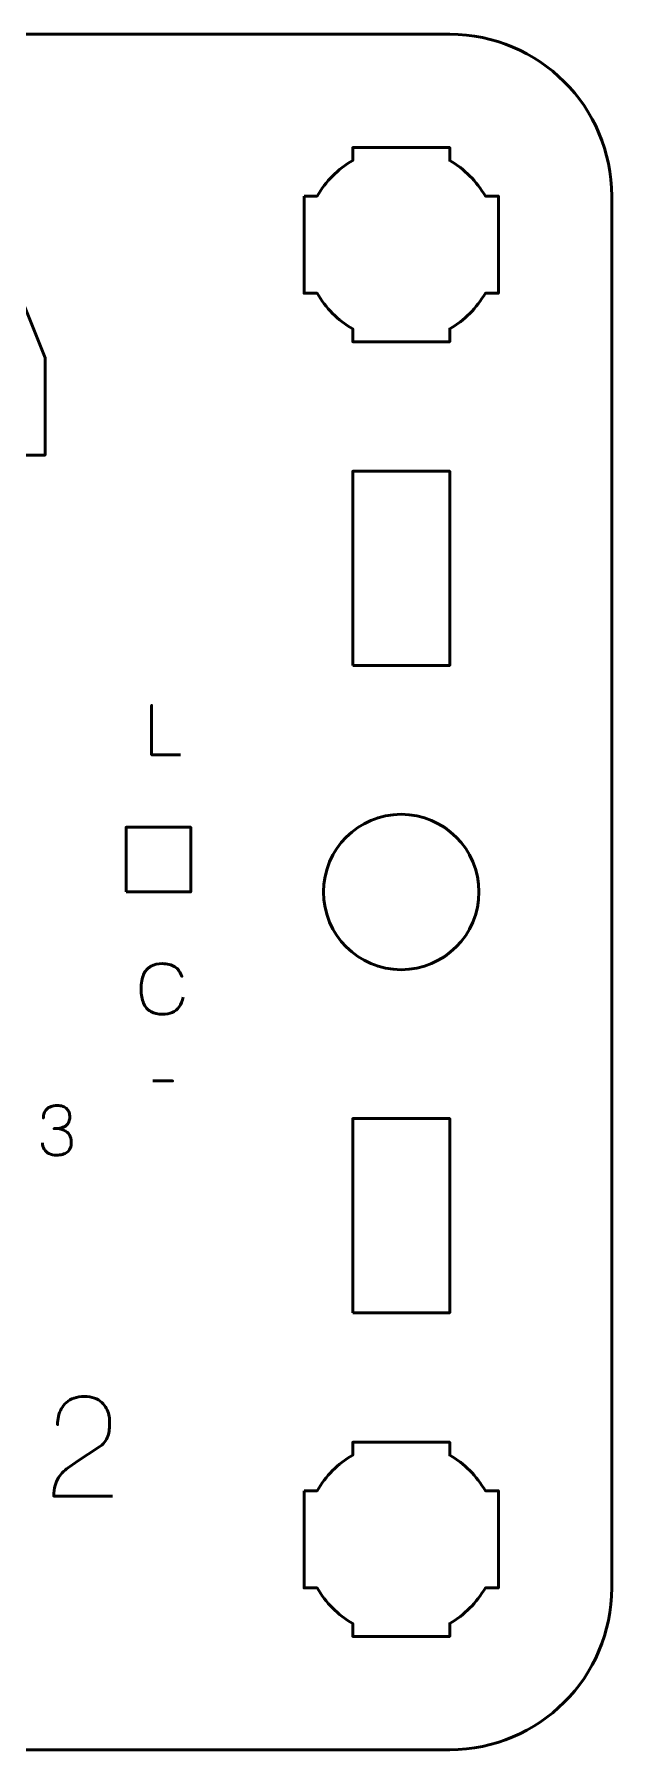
# Model space of a CAD drawing. Header units: centimetres. Extents: x -19.1 to -7.8, y -17.5 to -12.2.
# Drawn here: x -9.63 to -7.85, y -17.5 to -12.2 of the extents above; entities that cross this region are included whole.
import ezdxf

# ---------------------------------------------------------------- set-up
doc = ezdxf.new("R2010")
doc.units = ezdxf.units.CM
doc.header["$MEASUREMENT"] = 0
doc.layers.add('Layer 1', color=7, linetype='Continuous')

msp = doc.modelspace()

# ---------------------------------------------------------------- linework, layer by layer
at = {"layer": 'Layer 1', "lineweight": 53}
for points in [[(-8.65, -14.15), (-8.35, -14.15), (-8.35, -13.55), (-8.65, -13.55), (-8.65, -14.15)], [(-9.35, -14.85), (-9.15, -14.85), (-9.15, -14.65), (-9.35, -14.65), (-9.35, -14.85)], [(-8.65, -16.15), (-8.35, -16.15), (-8.35, -15.55), (-8.65, -15.55), (-8.65, -16.15)]]:
    msp.add_lwpolyline(points, close=True, dxfattribs=at)
msp.add_ellipse((-8.5, -14.85), major_axis=(0, 0.24), ratio=1, dxfattribs=at)
for points, knots in [([(-13.15, -17), (-13.15, -17), (-13.15, -12.7), (-13.15, -12.7), (-13.15, -12.7), (-13.15, -12.42391), (-12.92609, -12.2), (-12.65, -12.2), (-12.65, -12.2), (-12.65, -12.2), (-8.35, -12.2), (-8.35, -12.2), (-8.35, -12.2), (-8.07391, -12.2), (-7.85, -12.42391), (-7.85, -12.7), (-7.85, -12.7), (-7.85, -12.7), (-7.85, -17), (-7.85, -17), (-7.85, -17), (-7.85, -17.27609), (-8.07391, -17.5), (-8.35, -17.5), (-8.35, -17.5), (-8.35, -17.5), (-12.65, -17.5), (-12.65, -17.5), (-12.65, -17.5), (-12.92609, -17.5), (-13.15, -17.27609), (-13.15, -17)], [0, 0, 0, 0, 0.125, 0.125, 0.125, 0.125, 0.25, 0.25, 0.25, 0.25, 0.375, 0.375, 0.375, 0.375, 0.5, 0.5, 0.5, 0.5, 0.625, 0.625, 0.625, 0.625, 0.75, 0.75, 0.75, 0.75, 0.875, 0.875, 0.875, 0.875, 1, 1, 1, 1]), ([(-8.8, -12.7), (-8.8, -12.7), (-8.75985, -12.7), (-8.75985, -12.7), (-8.75985, -12.7), (-8.7335, -12.65447), (-8.69553, -12.6165), (-8.65, -12.59015), (-8.65, -12.59015), (-8.65, -12.59015), (-8.65, -12.55), (-8.65, -12.55), (-8.65, -12.55), (-8.65, -12.55), (-8.5, -12.55), (-8.5, -12.55), (-8.5, -12.55), (-8.5, -12.55), (-8.35, -12.55), (-8.35, -12.55), (-8.35, -12.55), (-8.35, -12.55), (-8.35, -12.59015), (-8.35, -12.59015), (-8.35, -12.59015), (-8.30447, -12.6165), (-8.2665, -12.65447), (-8.24015, -12.7), (-8.24015, -12.7), (-8.24015, -12.7), (-8.2, -12.7), (-8.2, -12.7), (-8.2, -12.7), (-8.2, -12.7), (-8.2, -12.85), (-8.2, -12.85), (-8.2, -12.85), (-8.2, -12.85), (-8.2, -13), (-8.2, -13), (-8.2, -13), (-8.2, -13), (-8.24015, -13), (-8.24015, -13), (-8.24015, -13), (-8.2665, -13.04553), (-8.30447, -13.0835), (-8.35, -13.10985), (-8.35, -13.10985), (-8.35, -13.10985), (-8.35, -13.15), (-8.35, -13.15), (-8.35, -13.15), (-8.35, -13.15), (-8.5, -13.15), (-8.5, -13.15), (-8.5, -13.15), (-8.5, -13.15), (-8.65, -13.15), (-8.65, -13.15), (-8.65, -13.15), (-8.65, -13.15), (-8.65, -13.10985), (-8.65, -13.10985), (-8.65, -13.10985), (-8.69553, -13.0835), (-8.7335, -13.04553), (-8.75985, -13), (-8.75985, -13), (-8.75985, -13), (-8.8, -13), (-8.8, -13), (-8.8, -13), (-8.8, -13), (-8.8, -12.85), (-8.8, -12.85), (-8.8, -12.85), (-8.8, -12.85), (-8.8, -12.7), (-8.8, -12.7)], [0, 0, 0, 0, 0.05, 0.05, 0.05, 0.05, 0.1, 0.1, 0.1, 0.1, 0.15, 0.15, 0.15, 0.15, 0.2, 0.2, 0.2, 0.2, 0.25, 0.25, 0.25, 0.25, 0.3, 0.3, 0.3, 0.3, 0.35, 0.35, 0.35, 0.35, 0.4, 0.4, 0.4, 0.4, 0.45, 0.45, 0.45, 0.45, 0.5, 0.5, 0.5, 0.5, 0.55, 0.55, 0.55, 0.55, 0.6, 0.6, 0.6, 0.6, 0.65, 0.65, 0.65, 0.65, 0.7, 0.7, 0.7, 0.7, 0.75, 0.75, 0.75, 0.75, 0.8, 0.8, 0.8, 0.8, 0.85, 0.85, 0.85, 0.85, 0.9, 0.9, 0.9, 0.9, 0.95, 0.95, 0.95, 0.95, 1, 1, 1, 1]), ([(-8.8, -16.7), (-8.8, -16.7), (-8.75985, -16.7), (-8.75985, -16.7), (-8.75985, -16.7), (-8.7335, -16.65447), (-8.69553, -16.6165), (-8.65, -16.59015), (-8.65, -16.59015), (-8.65, -16.59015), (-8.65, -16.55), (-8.65, -16.55), (-8.65, -16.55), (-8.65, -16.55), (-8.5, -16.55), (-8.5, -16.55), (-8.5, -16.55), (-8.5, -16.55), (-8.35, -16.55), (-8.35, -16.55), (-8.35, -16.55), (-8.35, -16.55), (-8.35, -16.59015), (-8.35, -16.59015), (-8.35, -16.59015), (-8.30447, -16.6165), (-8.2665, -16.65447), (-8.24015, -16.7), (-8.24015, -16.7), (-8.24015, -16.7), (-8.2, -16.7), (-8.2, -16.7), (-8.2, -16.7), (-8.2, -16.7), (-8.2, -16.85), (-8.2, -16.85), (-8.2, -16.85), (-8.2, -16.85), (-8.2, -17), (-8.2, -17), (-8.2, -17), (-8.2, -17), (-8.24015, -17), (-8.24015, -17), (-8.24015, -17), (-8.2665, -17.04553), (-8.30447, -17.0835), (-8.35, -17.10985), (-8.35, -17.10985), (-8.35, -17.10985), (-8.35, -17.15), (-8.35, -17.15), (-8.35, -17.15), (-8.35, -17.15), (-8.5, -17.15), (-8.5, -17.15), (-8.5, -17.15), (-8.5, -17.15), (-8.65, -17.15), (-8.65, -17.15), (-8.65, -17.15), (-8.65, -17.15), (-8.65, -17.10985), (-8.65, -17.10985), (-8.65, -17.10985), (-8.69553, -17.0835), (-8.7335, -17.04553), (-8.75985, -17), (-8.75985, -17), (-8.75985, -17), (-8.8, -17), (-8.8, -17), (-8.8, -17), (-8.8, -17), (-8.8, -16.85), (-8.8, -16.85), (-8.8, -16.85), (-8.8, -16.85), (-8.8, -16.7), (-8.8, -16.7)], [0, 0, 0, 0, 0.05, 0.05, 0.05, 0.05, 0.1, 0.1, 0.1, 0.1, 0.15, 0.15, 0.15, 0.15, 0.2, 0.2, 0.2, 0.2, 0.25, 0.25, 0.25, 0.25, 0.3, 0.3, 0.3, 0.3, 0.35, 0.35, 0.35, 0.35, 0.4, 0.4, 0.4, 0.4, 0.45, 0.45, 0.45, 0.45, 0.5, 0.5, 0.5, 0.5, 0.55, 0.55, 0.55, 0.55, 0.6, 0.6, 0.6, 0.6, 0.65, 0.65, 0.65, 0.65, 0.7, 0.7, 0.7, 0.7, 0.75, 0.75, 0.75, 0.75, 0.8, 0.8, 0.8, 0.8, 0.85, 0.85, 0.85, 0.85, 0.9, 0.9, 0.9, 0.9, 0.95, 0.95, 0.95, 0.95, 1, 1, 1, 1])]:
    msp.add_open_spline(points, degree=3, knots=knots, dxfattribs=at)
at = {"layer": 'Layer 1', "color": 5, "lineweight": 53}
for points, knots in [([(-10.8, -14.2), (-10.8, -14.2), (-10.8, -13.5), (-10.8, -13.5), (-10.8, -13.5), (-10.8, -13.5), (-11.4, -13.5), (-11.4, -13.5), (-11.4, -13.5), (-11.4, -13.5), (-11.4, -13.2), (-11.4, -13.2), (-11.4, -13.2), (-11.4, -13.2), (-11, -12.2), (-11, -12.2), (-11, -12.2), (-11, -12.2), (-10, -12.2), (-10, -12.2), (-10, -12.2), (-10, -12.2), (-9.6, -13.2), (-9.6, -13.2), (-9.6, -13.2), (-9.6, -13.2), (-9.6, -13.5), (-9.6, -13.5), (-9.6, -13.5), (-9.6, -13.5), (-10.2, -13.5), (-10.2, -13.5), (-10.2, -13.5), (-10.2, -13.5), (-10.2, -14.2), (-10.2, -14.2), (-10.2, -14.2), (-10.2, -14.2), (-10.8, -14.2), (-10.8, -14.2)], [0, 0, 0, 0, 0.1, 0.1, 0.1, 0.1, 0.2, 0.2, 0.2, 0.2, 0.3, 0.3, 0.3, 0.3, 0.4, 0.4, 0.4, 0.4, 0.5, 0.5, 0.5, 0.5, 0.6, 0.6, 0.6, 0.6, 0.7, 0.7, 0.7, 0.7, 0.8, 0.8, 0.8, 0.8, 0.9, 0.9, 0.9, 0.9, 1, 1, 1, 1]), ([(-9.18227, -14.42589), (-9.18227, -14.42589), (-9.27138, -14.42589), (-9.27138, -14.42589), (-9.27138, -14.42589), (-9.27138, -14.42589), (-9.27138, -14.27328), (-9.27138, -14.27328), (-9.27138, -14.27328), (-9.27138, -14.27328), (-9.27138, -14.42589), (-9.27138, -14.42589), (-9.27138, -14.42589), (-9.27138, -14.42589), (-9.18227, -14.42589), (-9.18227, -14.42589)], [0, 0, 0, 0, 0.25, 0.25, 0.25, 0.25, 0.5, 0.5, 0.5, 0.5, 0.75, 0.75, 0.75, 0.75, 1, 1, 1, 1]), ([(-9.17401, -15.17467), (-9.17627, -15.18677), (-9.18022, -15.19675), (-9.18576, -15.20458), (-9.18576, -15.20458), (-9.19133, -15.21238), (-9.19846, -15.21816), (-9.20713, -15.22194), (-9.20713, -15.22194), (-9.21578, -15.22571), (-9.22594, -15.22762), (-9.23751, -15.22758), (-9.23751, -15.22758), (-9.25158, -15.22762), (-9.26354, -15.2249), (-9.27335, -15.21936), (-9.27335, -15.21936), (-9.28316, -15.21386), (-9.29064, -15.20536), (-9.29579, -15.19382), (-9.29579, -15.19382), (-9.30094, -15.18229), (-9.30351, -15.1675), (-9.30355, -15.14948), (-9.30355, -15.14948), (-9.30351, -15.13152), (-9.30094, -15.11677), (-9.29579, -15.10524), (-9.29579, -15.10524), (-9.29064, -15.0937), (-9.28316, -15.08516), (-9.27335, -15.07963), (-9.27335, -15.07963), (-9.26354, -15.07409), (-9.25158, -15.07134), (-9.23751, -15.07137), (-9.23751, -15.07137), (-9.22244, -15.07134), (-9.20982, -15.07455), (-9.19965, -15.081), (-9.19965, -15.081), (-9.18953, -15.08746), (-9.18209, -15.09744), (-9.17739, -15.11095), (-9.17739, -15.11095), (-9.18209, -15.09744), (-9.18953, -15.08746), (-9.19965, -15.081), (-9.19965, -15.081), (-9.20982, -15.07455), (-9.22244, -15.07134), (-9.23751, -15.07137), (-9.23751, -15.07137), (-9.25158, -15.07134), (-9.26354, -15.07409), (-9.27335, -15.07963), (-9.27335, -15.07963), (-9.28316, -15.08516), (-9.29064, -15.0937), (-9.29579, -15.10524), (-9.29579, -15.10524), (-9.30094, -15.11677), (-9.30351, -15.13152), (-9.30355, -15.14948), (-9.30355, -15.14948), (-9.30351, -15.1675), (-9.30094, -15.18229), (-9.29579, -15.19382), (-9.29579, -15.19382), (-9.29064, -15.20536), (-9.28316, -15.21386), (-9.27335, -15.21936), (-9.27335, -15.21936), (-9.26354, -15.2249), (-9.25158, -15.22762), (-9.23751, -15.22758), (-9.23751, -15.22758), (-9.22594, -15.22762), (-9.21578, -15.22571), (-9.20713, -15.22194), (-9.20713, -15.22194), (-9.19846, -15.21816), (-9.19133, -15.21238), (-9.18576, -15.20458), (-9.18576, -15.20458), (-9.18022, -15.19675), (-9.17627, -15.18677), (-9.17401, -15.17467)], [0, 0, 0, 0, 0.0454545, 0.0454545, 0.0454545, 0.0454545, 0.0909091, 0.0909091, 0.0909091, 0.0909091, 0.1363636, 0.1363636, 0.1363636, 0.1363636, 0.1818182, 0.1818182, 0.1818182, 0.1818182, 0.2272727, 0.2272727, 0.2272727, 0.2272727, 0.2727273, 0.2727273, 0.2727273, 0.2727273, 0.3181818, 0.3181818, 0.3181818, 0.3181818, 0.3636364, 0.3636364, 0.3636364, 0.3636364, 0.4090909, 0.4090909, 0.4090909, 0.4090909, 0.4545455, 0.4545455, 0.4545455, 0.4545455, 0.5, 0.5, 0.5, 0.5, 0.5454545, 0.5454545, 0.5454545, 0.5454545, 0.5909091, 0.5909091, 0.5909091, 0.5909091, 0.6363636, 0.6363636, 0.6363636, 0.6363636, 0.6818182, 0.6818182, 0.6818182, 0.6818182, 0.7272727, 0.7272727, 0.7272727, 0.7272727, 0.7727273, 0.7727273, 0.7727273, 0.7727273, 0.8181818, 0.8181818, 0.8181818, 0.8181818, 0.8636364, 0.8636364, 0.8636364, 0.8636364, 0.9090909, 0.9090909, 0.9090909, 0.9090909, 0.9545455, 0.9545455, 0.9545455, 0.9545455, 1, 1, 1, 1]), ([(-9.26778, -15.43375), (-9.26778, -15.43375), (-9.20618, -15.43375), (-9.20618, -15.43375), (-9.20618, -15.43375), (-9.20618, -15.43375), (-9.26778, -15.43375), (-9.26778, -15.43375)], [0, 0, 0, 0, 0.5, 0.5, 0.5, 0.5, 1, 1, 1, 1]), ([(-9.60842, -15.62464), (-9.60838, -15.63226), (-9.60662, -15.63889), (-9.60313, -15.64464), (-9.60313, -15.64464), (-9.59964, -15.65036), (-9.59466, -15.65484), (-9.58817, -15.65805), (-9.58817, -15.65805), (-9.58168, -15.66126), (-9.57388, -15.66288), (-9.56482, -15.66295), (-9.56482, -15.66295), (-9.55801, -15.66295), (-9.55183, -15.66224), (-9.54622, -15.66076), (-9.54622, -15.66076), (-9.54065, -15.65928), (-9.53585, -15.65699), (-9.5318, -15.65385), (-9.5318, -15.65385), (-9.52774, -15.65071), (-9.52463, -15.64665), (-9.52241, -15.64171), (-9.52241, -15.64171), (-9.52022, -15.63674), (-9.51913, -15.63078), (-9.51909, -15.62379), (-9.51909, -15.62379), (-9.51906, -15.61448), (-9.52096, -15.60661), (-9.52474, -15.60023), (-9.52474, -15.60023), (-9.52851, -15.59384), (-9.53437, -15.58904), (-9.54224, -15.58576), (-9.54224, -15.58576), (-9.5501, -15.58248), (-9.56019, -15.58082), (-9.57244, -15.58082), (-9.57244, -15.58082), (-9.5633, -15.58086), (-9.55564, -15.58001), (-9.5494, -15.57828), (-9.5494, -15.57828), (-9.54319, -15.57655), (-9.53822, -15.57412), (-9.53448, -15.57094), (-9.53448, -15.57094), (-9.53074, -15.5678), (-9.52802, -15.56406), (-9.5264, -15.55976), (-9.5264, -15.55976), (-9.52474, -15.55549), (-9.52393, -15.5508), (-9.52396, -15.54568), (-9.52396, -15.54568), (-9.52393, -15.54057), (-9.52463, -15.53584), (-9.52604, -15.53147), (-9.52604, -15.53147), (-9.52742, -15.52709), (-9.52968, -15.52325), (-9.53275, -15.51997), (-9.53275, -15.51997), (-9.53582, -15.51669), (-9.53987, -15.51411), (-9.54485, -15.51228), (-9.54485, -15.51228), (-9.54986, -15.51044), (-9.55596, -15.50952), (-9.56312, -15.50949), (-9.56312, -15.50949), (-9.57025, -15.50952), (-9.57649, -15.51058), (-9.58178, -15.51263), (-9.58178, -15.51263), (-9.58711, -15.51468), (-9.59149, -15.51746), (-9.59501, -15.52103), (-9.59501, -15.52103), (-9.59851, -15.52459), (-9.60112, -15.52865), (-9.60285, -15.53323), (-9.60285, -15.53323), (-9.60461, -15.53782), (-9.60546, -15.54269), (-9.60546, -15.5478), (-9.60546, -15.5478), (-9.60546, -15.54269), (-9.60461, -15.53782), (-9.60285, -15.53323), (-9.60285, -15.53323), (-9.60112, -15.52865), (-9.59851, -15.52459), (-9.59501, -15.52103), (-9.59501, -15.52103), (-9.59149, -15.51746), (-9.58711, -15.51468), (-9.58178, -15.51263), (-9.58178, -15.51263), (-9.57649, -15.51058), (-9.57025, -15.50952), (-9.56312, -15.50949), (-9.56312, -15.50949), (-9.55596, -15.50952), (-9.54986, -15.51044), (-9.54485, -15.51228), (-9.54485, -15.51228), (-9.53987, -15.51411), (-9.53582, -15.51669), (-9.53275, -15.51997), (-9.53275, -15.51997), (-9.52968, -15.52325), (-9.52742, -15.52709), (-9.52604, -15.53147), (-9.52604, -15.53147), (-9.52463, -15.53584), (-9.52393, -15.54057), (-9.52396, -15.54568), (-9.52396, -15.54568), (-9.52393, -15.5508), (-9.52474, -15.55549), (-9.5264, -15.55976), (-9.5264, -15.55976), (-9.52802, -15.56406), (-9.53074, -15.5678), (-9.53448, -15.57094), (-9.53448, -15.57094), (-9.53822, -15.57412), (-9.54319, -15.57655), (-9.5494, -15.57828), (-9.5494, -15.57828), (-9.55564, -15.58001), (-9.5633, -15.58086), (-9.57244, -15.58082), (-9.57244, -15.58082), (-9.56019, -15.58082), (-9.5501, -15.58248), (-9.54224, -15.58576), (-9.54224, -15.58576), (-9.53437, -15.58904), (-9.52851, -15.59384), (-9.52474, -15.60023), (-9.52474, -15.60023), (-9.52096, -15.60661), (-9.51906, -15.61448), (-9.51909, -15.62379), (-9.51909, -15.62379), (-9.51913, -15.63078), (-9.52022, -15.63674), (-9.52241, -15.64171), (-9.52241, -15.64171), (-9.52463, -15.64665), (-9.52774, -15.65071), (-9.5318, -15.65385), (-9.5318, -15.65385), (-9.53585, -15.65699), (-9.54065, -15.65928), (-9.54622, -15.66076), (-9.54622, -15.66076), (-9.55183, -15.66224), (-9.55801, -15.66295), (-9.56482, -15.66295), (-9.56482, -15.66295), (-9.57388, -15.66288), (-9.58168, -15.66126), (-9.58817, -15.65805), (-9.58817, -15.65805), (-9.59466, -15.65484), (-9.59964, -15.65036), (-9.60313, -15.64464), (-9.60313, -15.64464), (-9.60662, -15.63889), (-9.60838, -15.63226), (-9.60842, -15.62464)], [0, 0, 0, 0, 0.0227273, 0.0227273, 0.0227273, 0.0227273, 0.0454545, 0.0454545, 0.0454545, 0.0454545, 0.0681818, 0.0681818, 0.0681818, 0.0681818, 0.0909091, 0.0909091, 0.0909091, 0.0909091, 0.1136364, 0.1136364, 0.1136364, 0.1136364, 0.1363636, 0.1363636, 0.1363636, 0.1363636, 0.1590909, 0.1590909, 0.1590909, 0.1590909, 0.1818182, 0.1818182, 0.1818182, 0.1818182, 0.2045455, 0.2045455, 0.2045455, 0.2045455, 0.2272727, 0.2272727, 0.2272727, 0.2272727, 0.25, 0.25, 0.25, 0.25, 0.2727273, 0.2727273, 0.2727273, 0.2727273, 0.2954545, 0.2954545, 0.2954545, 0.2954545, 0.3181818, 0.3181818, 0.3181818, 0.3181818, 0.3409091, 0.3409091, 0.3409091, 0.3409091, 0.3636364, 0.3636364, 0.3636364, 0.3636364, 0.3863636, 0.3863636, 0.3863636, 0.3863636, 0.4090909, 0.4090909, 0.4090909, 0.4090909, 0.4318182, 0.4318182, 0.4318182, 0.4318182, 0.4545455, 0.4545455, 0.4545455, 0.4545455, 0.4772727, 0.4772727, 0.4772727, 0.4772727, 0.5, 0.5, 0.5, 0.5, 0.5227273, 0.5227273, 0.5227273, 0.5227273, 0.5454545, 0.5454545, 0.5454545, 0.5454545, 0.5681818, 0.5681818, 0.5681818, 0.5681818, 0.5909091, 0.5909091, 0.5909091, 0.5909091, 0.6136364, 0.6136364, 0.6136364, 0.6136364, 0.6363636, 0.6363636, 0.6363636, 0.6363636, 0.6590909, 0.6590909, 0.6590909, 0.6590909, 0.6818182, 0.6818182, 0.6818182, 0.6818182, 0.7045455, 0.7045455, 0.7045455, 0.7045455, 0.7272727, 0.7272727, 0.7272727, 0.7272727, 0.75, 0.75, 0.75, 0.75, 0.7727273, 0.7727273, 0.7727273, 0.7727273, 0.7954545, 0.7954545, 0.7954545, 0.7954545, 0.8181818, 0.8181818, 0.8181818, 0.8181818, 0.8409091, 0.8409091, 0.8409091, 0.8409091, 0.8636364, 0.8636364, 0.8636364, 0.8636364, 0.8863636, 0.8863636, 0.8863636, 0.8863636, 0.9090909, 0.9090909, 0.9090909, 0.9090909, 0.9318182, 0.9318182, 0.9318182, 0.9318182, 0.9545455, 0.9545455, 0.9545455, 0.9545455, 0.9772727, 0.9772727, 0.9772727, 0.9772727, 1, 1, 1, 1]), ([(-9.39194, -16.71644), (-9.39194, -16.71644), (-9.57355, -16.71644), (-9.57355, -16.71644), (-9.57355, -16.71644), (-9.5732, -16.70416), (-9.57165, -16.6933), (-9.56903, -16.68398), (-9.56903, -16.68398), (-9.56635, -16.67467), (-9.56276, -16.66649), (-9.55831, -16.65943), (-9.55831, -16.65943), (-9.55379, -16.65238), (-9.54864, -16.6461), (-9.54279, -16.64059), (-9.54279, -16.64059), (-9.53693, -16.63502), (-9.53065, -16.62994), (-9.52388, -16.62514), (-9.52388, -16.62514), (-9.51711, -16.62041), (-9.51012, -16.61569), (-9.50285, -16.61103), (-9.50285, -16.61103), (-9.50285, -16.61103), (-9.43046, -16.56277), (-9.43046, -16.56277), (-9.43046, -16.56277), (-9.42306, -16.55755), (-9.41727, -16.55184), (-9.41318, -16.5457), (-9.41318, -16.5457), (-9.40902, -16.53956), (-9.40612, -16.53307), (-9.40436, -16.52622), (-9.40436, -16.52622), (-9.40267, -16.51945), (-9.40161, -16.51247), (-9.40126, -16.50541), (-9.40126, -16.50541), (-9.4009, -16.49828), (-9.40076, -16.49116), (-9.40083, -16.48403), (-9.40083, -16.48403), (-9.40083, -16.47818), (-9.40161, -16.4719), (-9.40316, -16.46512), (-9.40316, -16.46512), (-9.40478, -16.45842), (-9.40732, -16.45172), (-9.41092, -16.44509), (-9.41092, -16.44509), (-9.41452, -16.43845), (-9.41932, -16.43239), (-9.42531, -16.42688), (-9.42531, -16.42688), (-9.43131, -16.42145), (-9.43872, -16.41708), (-9.44754, -16.41376), (-9.44754, -16.41376), (-9.45636, -16.41044), (-9.46673, -16.40875), (-9.47872, -16.40868), (-9.47872, -16.40868), (-9.49079, -16.40875), (-9.50144, -16.41044), (-9.51062, -16.41369), (-9.51062, -16.41369), (-9.51979, -16.41693), (-9.52762, -16.42145), (-9.53411, -16.42716), (-9.53411, -16.42716), (-9.5406, -16.43288), (-9.54582, -16.43951), (-9.54991, -16.44692), (-9.54991, -16.44692), (-9.55401, -16.45433), (-9.55697, -16.46223), (-9.55887, -16.47056), (-9.55887, -16.47056), (-9.56078, -16.47888), (-9.5617, -16.48735), (-9.5617, -16.49589), (-9.5617, -16.49589), (-9.5617, -16.48735), (-9.56078, -16.47888), (-9.55887, -16.47056), (-9.55887, -16.47056), (-9.55697, -16.46223), (-9.55401, -16.45433), (-9.54991, -16.44692), (-9.54991, -16.44692), (-9.54582, -16.43951), (-9.5406, -16.43288), (-9.53411, -16.42716), (-9.53411, -16.42716), (-9.52762, -16.42145), (-9.51979, -16.41693), (-9.51062, -16.41369), (-9.51062, -16.41369), (-9.50144, -16.41044), (-9.49079, -16.40875), (-9.47872, -16.40868), (-9.47872, -16.40868), (-9.46673, -16.40875), (-9.45636, -16.41044), (-9.44754, -16.41376), (-9.44754, -16.41376), (-9.43872, -16.41708), (-9.43131, -16.42145), (-9.42531, -16.42688), (-9.42531, -16.42688), (-9.41932, -16.43239), (-9.41452, -16.43845), (-9.41092, -16.44509), (-9.41092, -16.44509), (-9.40732, -16.45172), (-9.40478, -16.45842), (-9.40316, -16.46512), (-9.40316, -16.46512), (-9.40161, -16.4719), (-9.40083, -16.47818), (-9.40083, -16.48403), (-9.40083, -16.48403), (-9.40076, -16.49116), (-9.4009, -16.49828), (-9.40126, -16.50541), (-9.40126, -16.50541), (-9.40161, -16.51247), (-9.40267, -16.51945), (-9.40436, -16.52622), (-9.40436, -16.52622), (-9.40612, -16.53307), (-9.40902, -16.53956), (-9.41318, -16.5457), (-9.41318, -16.5457), (-9.41727, -16.55184), (-9.42306, -16.55755), (-9.43046, -16.56277), (-9.43046, -16.56277), (-9.43046, -16.56277), (-9.50285, -16.61103), (-9.50285, -16.61103), (-9.50285, -16.61103), (-9.51012, -16.61569), (-9.51711, -16.62041), (-9.52388, -16.62514), (-9.52388, -16.62514), (-9.53065, -16.62994), (-9.53693, -16.63502), (-9.54279, -16.64059), (-9.54279, -16.64059), (-9.54864, -16.6461), (-9.55379, -16.65238), (-9.55831, -16.65943), (-9.55831, -16.65943), (-9.56276, -16.66649), (-9.56635, -16.67467), (-9.56903, -16.68398), (-9.56903, -16.68398), (-9.57165, -16.6933), (-9.5732, -16.70416), (-9.57355, -16.71644), (-9.57355, -16.71644), (-9.57355, -16.71644), (-9.39194, -16.71644), (-9.39194, -16.71644)], [0, 0, 0, 0, 0.0238095, 0.0238095, 0.0238095, 0.0238095, 0.047619, 0.047619, 0.047619, 0.047619, 0.0714286, 0.0714286, 0.0714286, 0.0714286, 0.0952381, 0.0952381, 0.0952381, 0.0952381, 0.1190476, 0.1190476, 0.1190476, 0.1190476, 0.1428571, 0.1428571, 0.1428571, 0.1428571, 0.1666667, 0.1666667, 0.1666667, 0.1666667, 0.1904762, 0.1904762, 0.1904762, 0.1904762, 0.2142857, 0.2142857, 0.2142857, 0.2142857, 0.2380952, 0.2380952, 0.2380952, 0.2380952, 0.2619048, 0.2619048, 0.2619048, 0.2619048, 0.2857143, 0.2857143, 0.2857143, 0.2857143, 0.3095238, 0.3095238, 0.3095238, 0.3095238, 0.3333333, 0.3333333, 0.3333333, 0.3333333, 0.3571429, 0.3571429, 0.3571429, 0.3571429, 0.3809524, 0.3809524, 0.3809524, 0.3809524, 0.4047619, 0.4047619, 0.4047619, 0.4047619, 0.4285714, 0.4285714, 0.4285714, 0.4285714, 0.452381, 0.452381, 0.452381, 0.452381, 0.4761905, 0.4761905, 0.4761905, 0.4761905, 0.5, 0.5, 0.5, 0.5, 0.5238095, 0.5238095, 0.5238095, 0.5238095, 0.547619, 0.547619, 0.547619, 0.547619, 0.5714286, 0.5714286, 0.5714286, 0.5714286, 0.5952381, 0.5952381, 0.5952381, 0.5952381, 0.6190476, 0.6190476, 0.6190476, 0.6190476, 0.6428571, 0.6428571, 0.6428571, 0.6428571, 0.6666667, 0.6666667, 0.6666667, 0.6666667, 0.6904762, 0.6904762, 0.6904762, 0.6904762, 0.7142857, 0.7142857, 0.7142857, 0.7142857, 0.7380952, 0.7380952, 0.7380952, 0.7380952, 0.7619048, 0.7619048, 0.7619048, 0.7619048, 0.7857143, 0.7857143, 0.7857143, 0.7857143, 0.8095238, 0.8095238, 0.8095238, 0.8095238, 0.8333333, 0.8333333, 0.8333333, 0.8333333, 0.8571429, 0.8571429, 0.8571429, 0.8571429, 0.8809524, 0.8809524, 0.8809524, 0.8809524, 0.9047619, 0.9047619, 0.9047619, 0.9047619, 0.9285714, 0.9285714, 0.9285714, 0.9285714, 0.952381, 0.952381, 0.952381, 0.952381, 0.9761905, 0.9761905, 0.9761905, 0.9761905, 1, 1, 1, 1])]:
    msp.add_open_spline(points, degree=3, knots=knots, dxfattribs=at)

doc.saveas('drawing.dxf')
